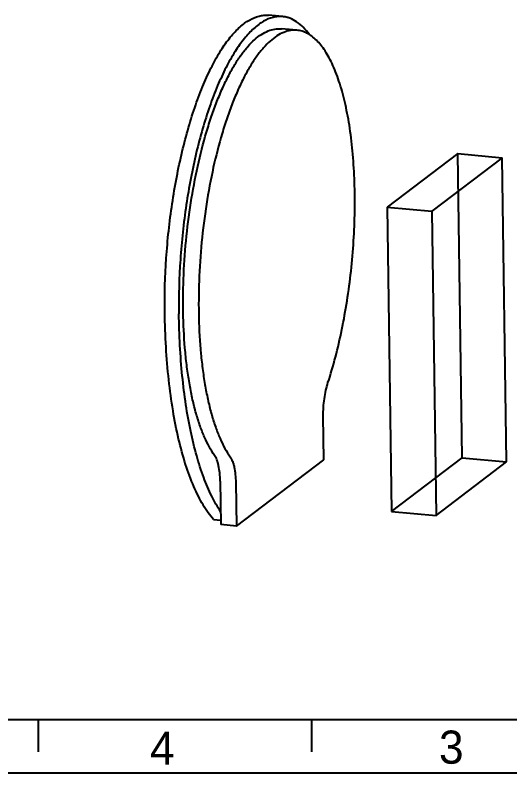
# Model space of a CAD drawing. Header units: millimetres. Extents: x 0 to 297, y 0 to 210.
# Drawn here: x 145.5 to 208.1, y 0 to 95.7 of the extents above; entities that cross this region are included whole.
import ezdxf

# ---------------------------------------------------------------- set-up
doc = ezdxf.new("R2010")
doc.units = ezdxf.units.MM
doc.header["$LTSCALE"] = 16.335
doc.layers.get('0').update_dxf_attribs({"linetype": 'CONTINUOUS'})
doc.layers.add('02___PRT_ALL_AXES', color=7, linetype='CONTINUOUS')
doc.styles.add('TEXTSTYLE_2', font='txt')

msp = doc.modelspace()

# ---------------------------------------------------------------- linework, layer by layer
at = {"color": 6, "linetype": 'Continuous'}
for p, q in [((201.487, 78.202), (192.567, 71.433)), ((207.108, 77.69), (198.188, 70.922)), ((202.026, 39.788), (201.487, 78.202)), ((201.487, 78.202), (207.108, 77.69)), ((207.647, 39.276), (207.108, 77.69)), ((192.567, 71.433), (193.106, 33.019)), ((192.567, 71.433), (198.188, 70.922)), ((198.188, 70.922), (198.727, 32.508)), ((193.106, 33.019), (202.026, 39.788)), ((198.727, 32.508), (207.647, 39.276)), ((202.026, 39.788), (207.647, 39.276)), ((193.106, 33.019), (198.727, 32.508))]:
    msp.add_line(p, q, dxfattribs=at)
at = {"color": 7, "linetype": 'Continuous'}
for p, q in [((184.551, 39.552), (184.474, 45.049)), ((173.497, 31.165), (184.551, 39.552)), ((171.453, 36.84), (171.53, 31.344)), ((173.42, 36.661), (173.497, 31.165)), ((170.592, 31.999), (171.522, 31.914)), ((173.497, 31.165), (171.53, 31.344)), ((290.829, 6.683), (6.171, 6.683)), ((148.5, 2.673), (148.5, 6.683)), ((183.037, 2.673), (183.037, 6.683)), ((0, 0), (297, 0))]:
    msp.add_line(p, q, dxfattribs=at)
for points, knots in [([(164.444, 58.15), (164.412, 60.43), (164.547, 65.026), (165.162, 70.724), (165.923, 75.206), (166.61, 78.421), (167.408, 81.468), (168.305, 84.305), (169.291, 86.895), (170.35, 89.204), (171.469, 91.2), (172.472, 92.63), (173.299, 93.583), (173.903, 94.179), (174.512, 94.68), (175.298, 95.2), (176.121, 95.555), (176.95, 95.694), (177.352, 95.692), (177.549, 95.674)], [0, 0, 0, 0, 0.162705, 0.327675, 0.408541, 0.48702, 0.562193, 0.633207, 0.6993, 0.759826, 0.814295, 0.862425, 0.884116, 0.904263, 0.922937, 0.940254, 0.97145, 0.985906, 1, 1, 1, 1]), ([(179.329, 95.512), (179.132, 95.53), (178.73, 95.532), (177.9, 95.393), (177.077, 95.038), (176.292, 94.518), (175.683, 94.017), (175.079, 93.421), (174.252, 92.468), (173.249, 91.038), (172.13, 89.042), (171.071, 86.733), (170.085, 84.143), (169.187, 81.306), (168.39, 78.259), (167.702, 75.044), (166.942, 70.562), (166.327, 64.864), (166.192, 60.268), (166.224, 57.988)], [0, 0, 0, 0, 0.014094, 0.02855, 0.059746, 0.077063, 0.095737, 0.115884, 0.137575, 0.185705, 0.240174, 0.3007, 0.366793, 0.437807, 0.51298, 0.591459, 0.672325, 0.837295, 1, 1, 1, 1]), ([(182.749, 93.224), (182.507, 93.552), (182.009, 94.147), (181.164, 94.863), (180.405, 95.264), (179.791, 95.449), (179.482, 95.498), (179.329, 95.512)], [0, 0, 0, 0, 0.289222, 0.546649, 0.779774, 0.890753, 1, 1, 1, 1]), ([(170.747, 40.087), (170.506, 40.426), (170.043, 41.174), (169.435, 42.42), (168.879, 43.84), (168.381, 45.422), (167.944, 47.156), (167.571, 49.029), (167.265, 51.027), (166.943, 53.893), (166.731, 57.679), (166.767, 62.381), (167.089, 67.187), (167.689, 71.955), (168.547, 76.544), (169.474, 80.179), (170.334, 82.887), (171.012, 84.75), (171.731, 86.473), (172.487, 88.044), (173.273, 89.45), (174.083, 90.683), (174.913, 91.732), (175.758, 92.593), (176.612, 93.257), (177.472, 93.719), (178.334, 93.971), (178.912, 93.994), (179.188, 93.969)], [0, 0, 0, 0, 0.021203, 0.044751, 0.070654, 0.098869, 0.1293, 0.161809, 0.196228, 0.232362, 0.308886, 0.389478, 0.472046, 0.554419, 0.634434, 0.710023, 0.745568, 0.779327, 0.811111, 0.840765, 0.868163, 0.893226, 0.915929, 0.93632, 0.95455, 0.970904, 0.985839, 1, 1, 1, 1]), ([(181.155, 93.789), (180.879, 93.815), (180.301, 93.792), (179.439, 93.54), (178.579, 93.077), (177.725, 92.413), (176.881, 91.553), (176.051, 90.503), (175.24, 89.271), (174.454, 87.865), (173.698, 86.294), (172.979, 84.571), (172.301, 82.708), (171.441, 80), (170.514, 76.365), (169.656, 71.776), (169.056, 67.008), (168.734, 62.202), (168.698, 57.5), (168.91, 53.714), (169.232, 50.847), (169.538, 48.85), (169.911, 46.977), (170.348, 45.243), (170.846, 43.661), (171.402, 42.241), (172.01, 40.995), (172.473, 40.247), (172.714, 39.908)], [0, 0, 0, 0, 0.014161, 0.029096, 0.04545, 0.06368, 0.084071, 0.106774, 0.131837, 0.159235, 0.188889, 0.220673, 0.254432, 0.289977, 0.365566, 0.445581, 0.527954, 0.610522, 0.691114, 0.767638, 0.803772, 0.838191, 0.8707, 0.901131, 0.929346, 0.955249, 0.978797, 1, 1, 1, 1]), ([(185.074, 49.287), (185.422, 50.352), (186.067, 52.568), (186.869, 56.017), (187.523, 59.643), (188.016, 63.379), (188.34, 67.156), (188.489, 70.907), (188.461, 74.564), (188.255, 78.059), (187.877, 81.331), (187.333, 84.32), (186.733, 86.597), (186.168, 88.228), (185.723, 89.311), (185.246, 90.287), (184.738, 91.151), (184.202, 91.901), (183.639, 92.532), (183.051, 93.042), (182.439, 93.428), (181.807, 93.685), (181.371, 93.77), (181.155, 93.789)], [0, 0, 0, 0, 0.070932, 0.146057, 0.224211, 0.304154, 0.384598, 0.464245, 0.541815, 0.616081, 0.685903, 0.750269, 0.808336, 0.834816, 0.859523, 0.882433, 0.903558, 0.92295, 0.94071, 0.957005, 0.972082, 0.986275, 1, 1, 1, 1]), ([(170.592, 31.999), (170.357, 32.273), (169.897, 32.87), (169.263, 33.855), (168.66, 34.963), (167.876, 36.65), (167, 39.047), (166.134, 42.247), (165.433, 45.813), (164.908, 49.697), (164.566, 53.844), (164.465, 56.693), (164.444, 58.15)], [0, 0, 0, 0, 0.03973, 0.082628, 0.128797, 0.178289, 0.287189, 0.408907, 0.542486, 0.686614, 0.839713, 1, 1, 1, 1]), ([(171.507, 32.984), (171.086, 33.612), (170.294, 35.023), (169.294, 37.396), (168.418, 40.132), (167.675, 43.199), (167.076, 46.563), (166.626, 50.185), (166.331, 54.022), (166.243, 56.648), (166.224, 57.988)], [0, 0, 0, 0, 0.087717, 0.187269, 0.29851, 0.420857, 0.55341, 0.695028, 0.844381, 1, 1, 1, 1]), ([(184.474, 45.049), (184.468, 45.415), (184.489, 46.152), (184.601, 47.246), (184.79, 48.296), (184.97, 48.969), (185.074, 49.287)], [0, 0, 0, 0, 0.255359, 0.514635, 0.766467, 1, 1, 1, 1]), ([(171.453, 36.84), (171.448, 37.185), (171.413, 37.837), (171.297, 38.62), (171.159, 39.172), (171.042, 39.526), (170.909, 39.829), (170.803, 40.008), (170.747, 40.087)], [0, 0, 0, 0, 0.307135, 0.582164, 0.70439, 0.815057, 0.913643, 1, 1, 1, 1]), ([(172.714, 39.908), (172.77, 39.829), (172.876, 39.65), (173.009, 39.346), (173.127, 38.993), (173.264, 38.441), (173.38, 37.658), (173.415, 37.005), (173.42, 36.661)], [0, 0, 0, 0, 0.086357, 0.184943, 0.29561, 0.417836, 0.692865, 1, 1, 1, 1])]:
    msp.add_open_spline(points, degree=3, knots=knots, dxfattribs=at)
at = {"layer": '02___PRT_ALL_AXES', "color": 7, "linetype": 'Continuous'}
for p, q in [((179.329, 95.512), (177.549, 95.674)), ((181.155, 93.789), (179.188, 93.969))]:
    msp.add_line(p, q, dxfattribs=at)

# ---------------------------------------------------------------- texts
at = {"color": 7, "linetype": 'Continuous', "char_height": 4.183, "width": 4.18311, "attachment_point": 1, "line_spacing_factor": 0.9, "style": 'TEXTSTYLE_2'}
for s, insert in [('4', (162.577, 5.207)), ('3', (199.102, 5.337))]:
    msp.add_mtext(s, dxfattribs=dict(at, insert=insert))

doc.saveas('drawing.dxf')
